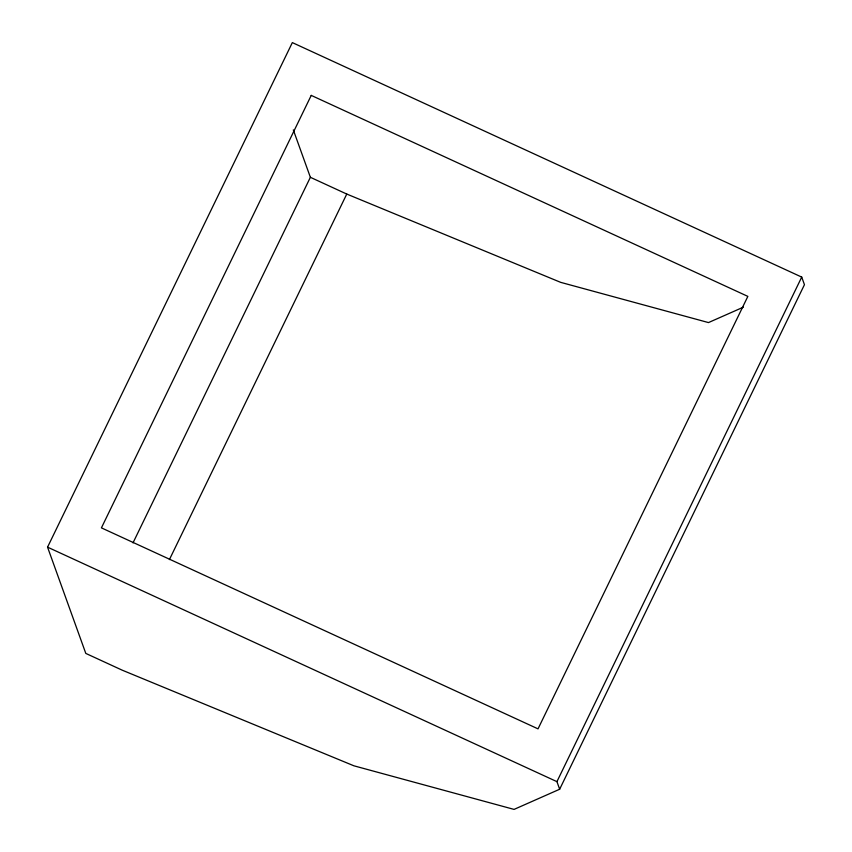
<?xml version="1.0" encoding="UTF-8"?>
<svg xmlns="http://www.w3.org/2000/svg" width="852" height="852" viewBox="0 0 852 852"><rect width="100%" height="100%" fill="white"/><g stroke="black" fill="none" stroke-linecap="round" stroke-linejoin="round"><path stroke-width="1.28" d="M47.552 547.154L292.342 42.6L801.721 277.092L804.448 284.685L559.658 789.24L514.054 809.4L353.921 765.81L122.187 670.162L85.796 653.409L47.552 547.154L556.931 781.646L559.658 789.24M133.008 542.873L310.373 177.301L293.312 129.898M169.399 559.626L346.764 194.054L560.669 282.353L708.481 322.578L743.37 307.167M556.931 781.646L801.721 277.092M310.373 177.301L346.764 194.054M311.236 95.392L101.42 527.867L538.027 728.865L747.854 296.389L311.236 95.392"/></g></svg>
